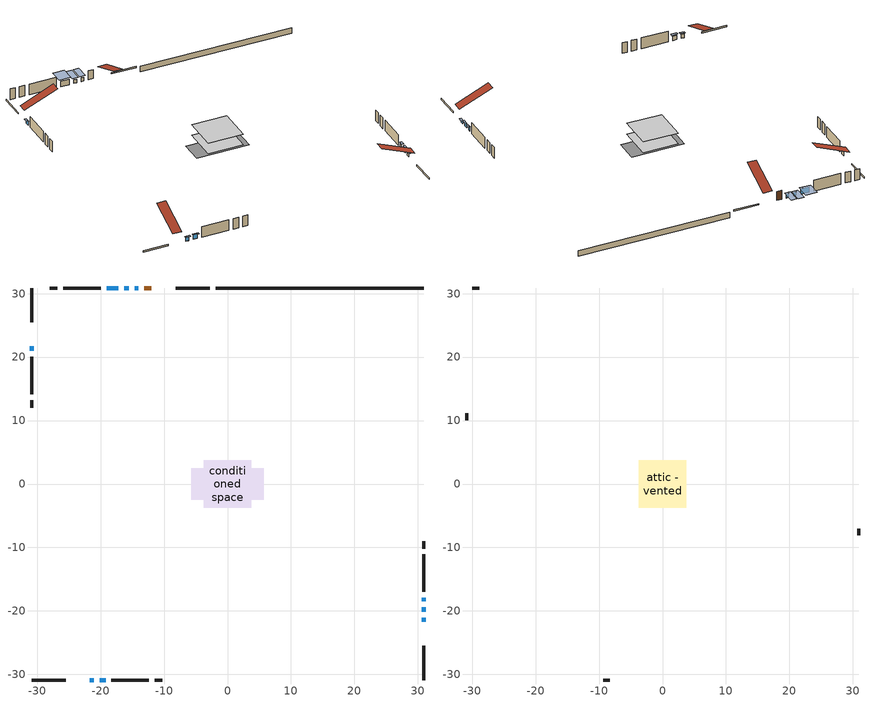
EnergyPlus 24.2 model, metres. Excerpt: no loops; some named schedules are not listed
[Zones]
conditioned space
 floor adiabatic (AdiabaticFloorConstruction): -3.76,-3.76 -3.76,3.76 3.76,3.76 3.76,-3.76 z0.21
 floor foundation (Slab1 construction): -5.7,-2.48 -5.7,2.48 5.7,2.48 5.7,-2.48 z-1.03
 wall outside (RimJoist1 construction): -2.76,30.88 -8.16,30.88 / -30.88,-30.88 -25.48,-30.88 / -30.88,30.88 -30.88,25.48 / 30.88,-30.88 30.88,-25.48 z0.21:0.51
 wall outside (AdiabaticWallConstruction 1): -11.98,30.88 -13.15,30.88 z0.21:2.24
 wall outside (AdiabaticWallConstruction): -14.07,30.88 -14.61,30.88 z0.21:1.1; -30.88,21.67 -30.88,20.96 z0.21:0.97; 30.88,-21.67 30.88,-21.06 z0.21:0.76; 30.88,-20.14 30.88,-19.4 z0.21:1.18; 30.88,-18.47 30.88,-17.94 z0.21:1.15; -15.54,30.88 -16.25,30.88 z0.21:1.03; -17.18,30.88 -19.06,30.88 z0.21:1.45; -21.67,-30.88 -21.06,-30.88 z0.21:1.13; -20.13,-30.88 -19.22,-30.88 z0.21:1.23
 wall outside (Wall1 construction): -19.99,30.88 -25.89,30.88 / -18.29,-30.88 -12.38,-30.88 / -30.88,20.03 -30.88,14.12 / 30.88,-17.01 30.88,-11.1 z0.21:2.65
 wall outside (Wall2 construction): -26.82,30.88 -27.97,30.88 / -11.45,-30.88 -10.3,-30.88 / -30.88,13.19 -30.88,12.04 / 30.88,-10.17 30.88,-9.02 z0.21:2.65
 wall foundation (FoundationWall1 construction): 30.88,30.88 -1.83,30.88 z-1.03:0.21
 window (WindowConstruction 7): -14.08,30.88 -14.61,30.88 z0.21:1.1
 window (WindowConstruction 6): -30.88,21.67 -30.88,20.96 z0.21:0.97
 window (WindowConstruction 8): 30.88,-21.67 30.88,-21.07 z0.21:0.76
 window (WindowConstruction): 30.88,-20.14 30.88,-19.4 z0.21:1.18
 window (WindowConstruction 1): 30.88,-18.47 30.88,-17.94 z0.21:1.15
 window (WindowConstruction 2): -15.54,30.88 -16.25,30.88 z0.21:1.02
 window (WindowConstruction 3): -17.18,30.88 -19.06,30.88 z0.21:1.45
 window (WindowConstruction 4): -21.67,-30.88 -21.06,-30.88 z0.21:1.12
 window (WindowConstruction 5): -20.13,-30.88 -19.22,-30.88 z0.21:1.22
 door (Door): -11.98,30.88 -13.15,30.88 z0.21:2.24
 ceiling adiabatic (AdiabaticFloorConstruction): 3.76,-3.76 3.76,3.76 -3.76,3.76 -3.76,-3.76 z0.21
attic - vented
 floor to conditioned space (Floor1 construction Reversed): -3.76,-3.76 -3.76,3.76 3.76,3.76 3.76,-3.76 z2.65
 wall outside (Wall3 construction): -28.9,30.88 -29.95,30.88 / -9.37,-30.88 -8.32,-30.88 / -30.88,11.11 -30.88,10.06 / 30.88,-8.09 30.88,-7.04 z0.21:2.65
 roof outside (Roof1 construction): -11.05,30.88,2.65 -11.05,23.66,5.66 -9.09,23.66,5.66 -9.09,30.88,2.65; -22.6,-30.88,2.65 -22.6,-23.66,5.66 -24.56,-23.66,5.66 -24.56,-30.88,2.65; -30.88,22.6,2.65 -23.66,22.6,5.66 -23.66,24.56,5.66 -30.88,24.56,2.65; 30.88,-22.6,2.65 23.66,-22.6,5.66 23.66,-24.56,5.66 30.88,-24.56,2.65
shading: -14.91,30.88 -13.78,30.88 -13.78,33.8 -14.91,33.8 z1.4; -30.88,20.76 -30.88,21.87 -31.29,21.87 -31.29,20.76 z1.17; 30.88,-20.87 30.88,-21.87 31.29,-21.87 31.29,-20.87 z0.96; 30.88,-19.2 30.88,-20.34 31.29,-20.34 31.29,-19.2 z1.38; 30.88,-17.74 30.88,-18.67 31.29,-18.67 31.29,-17.74 z1.35; -16.55,30.88 -15.24,30.88 -15.24,33.8 -16.55,33.8 z1.32; -19.35,30.88 -16.88,30.88 -16.88,33.8 -19.35,33.8 z1.75; -20.86,-30.88 -21.87,-30.88 -21.87,-31.29 -20.86,-31.29 z1.33; -19.02,-30.88 -20.33,-30.88 -20.33,-31.29 -19.02,-31.29 z1.43
[Building]
Building 1: Terrain=Suburbs
[Site:Location]
Halifax Intl AP_NS: Latitude {deg}=44.88; Longitude {deg}=-63.51; Time Zone {hr}=-4; Elevation {m}=145; Keep Site Location Information=Yes
[Site:GroundTemperature:Shallow]
3.15511, 1.33576, 1.19006, 2.05344, 5.51939, 8.9692, 11.96, 13.8546, 14.0156, 12.4746, 9.56009, 6.2161
[Site:WaterMainsTemperature]
Calculation Method=Schedule; Temperature Schedule=mains temperature schedule
[Material] Roughness=Rough; Thermal Absorptance=0.9
Name | Thickness {m} | Conductivity {W/m-K} | Density {kg/m3} | Specific Heat {J/kg-K} | Solar Absorptance | Visible Absorptance
asphalt or fiberglass shingles | 0.00635 | 0.162714 | 1121.4 | 1465.45 | 0.4 | 0.4
ceiling stud and cavity | 0.1397 | 0.175524 | 65.682 | 1177.47 | 0.7 | 0.7
concrete 4.0 in. | 0.1016 | 1.803125 | 2242.8 | 837.4 | 0.7 | 0.7
concrete 8.0 in. | 0.2032 | 1.803125 | 2242.8 | 837.4 | 0.7 | 0.7
door material | 0.04445 | 0.0451087 | 512.64 | 1214.23 | 0.7 | 0.7
floor covering | 0.0127 | 0.0433444 | 54.468 | 1339.84 | 0.6 | 0.6
floor rigid ins; wall rigid ins | 0.512978 | 0.029427 | 32.04 | 1214.23 | 0.7 | 0.7
floor stud and cavity | 0.1397 | 1.75129 | 37.0049 | 1207.88 | 0.7 | 0.7
furniture material conditioned space 1 | 0.1524 | 0.115458 | 640.8 | 1214.23 | 0.6 | 0.6
gypsum board | 0.0127 | 0.160291 | 801 | 837.4 | 0.6 | 0.6
osb sheathing 0.5 in. | 0.0127 | 0.115458 | 512.64 | 1214.23 | 0.7 | 0.7
osb sheathing 0.75 in. | 0.01905 | 0.115458 | 512.64 | 1214.23 | 0.7 | 0.7
rim joist stud and cavity | 0.0508 | 0.153904 | 50.32683 | 1063.81 | 0.6 | 0.6
wall stud and cavity | 0.1397 | 0.0864253 | 139.0536 | 1170.24 | 0.7 | 0.7
wall stud and cavity 1 | 0.1397 | 0.103171 | 139.0536 | 1170.24 | 0.7 | 0.7
wall stud and cavity 2 | 0.0889 | 6.1454 | 50.32683 | 1063.81 | 0.6 | 0.6
wall stud and cavity 3 | 0.0889 | 0.380278 | 52.3479 | 1209.89 | 0.7 | 0.7
wall stud and cavity 4 | 0.0889 | 0.391764 | 83.0341 | 1211.67 | 0.7 | 0.7
wood siding | 0.0254 | 0.102417 | 544.68 | 1172.36 | 0.4 | 0.4
wood siding 1 | 0.00254 | 0.102417 | 544.68 | 1172.36 | 0.4 | 0.4
wood siding 2; wood siding 3; wood siding 4 | 0.0254 | 0.102417 | 544.68 | 1172.36 | 0.7 | 0.7
[WindowMaterial:SimpleGlazingSystem]
Name | U-Factor {W/m2-K} | Solar Heat Gain Coefficient
WindowMaterial | 3.026374 | 0.49
WindowMaterial 1 | 3.04227 | 0.45
WindowMaterial 2 | 3.04511 | 0.46
WindowMaterial 3 | 2.99287 | 0.55
WindowMaterial 4 | 3.0383 | 0.46
WindowMaterial 5 | 4.97222 | 0.59
WindowMaterial 6 | 3.05249 | 0.45
WindowMaterial 7 | 2.992306 | 0.59
WindowMaterial 8 | 3.07861 | 0.39
[Construction]
AdiabaticFloorConstruction: floor stud and cavity, floor rigid ins, osb sheathing 0.75 in., floor covering
AdiabaticWallConstruction: wood siding 3, wall rigid ins, wall stud and cavity 3, gypsum board
AdiabaticWallConstruction 1: wood siding 4, wall rigid ins, wall stud and cavity 3, gypsum board
Door: door material
Floor1 construction Reversed: gypsum board, ceiling stud and cavity
FoundationWall1 construction: concrete 8.0 in.
furniture construction conditioned space 1: furniture material conditioned space 1
PartitionWallConstruction: gypsum board, wall stud and cavity 4, gypsum board
RimJoist1 construction: wood siding 2, rim joist stud and cavity
Roof1 construction: asphalt or fiberglass shingles
Slab1 construction: concrete 4.0 in.
Wall1 construction: wood siding, osb sheathing 0.5 in., wall stud and cavity, gypsum board
Wall2 construction: wood siding, osb sheathing 0.5 in., wall stud and cavity 1, gypsum board
Wall3 construction: wood siding 1, wall stud and cavity 2
WindowConstruction: WindowMaterial
WindowConstruction 1: WindowMaterial 1
WindowConstruction 2: WindowMaterial 2
WindowConstruction 3: WindowMaterial 3
WindowConstruction 4: WindowMaterial 4
WindowConstruction 5: WindowMaterial 5
WindowConstruction 6: WindowMaterial 6
WindowConstruction 7: WindowMaterial 7
WindowConstruction 8: WindowMaterial 8
[Zone] Multiplier=1; Part of Total Floor Area=Yes
Name | Volume {m3}
attic - vented | 27.2527
conditioned space | 216.8
[Space]
Name | Zone | Volume {m3}
attic - vented 1 | attic - vented | 27.2527
conditioned space 1 | conditioned space | 216.8
[ZoneInfiltration:EffectiveLeakageArea]
infil attic - vented 1: Zone or Space=attic - vented 1; Schedule=Always On Discrete; Effective Air Leakage Area {cm2}=2025.31; Stack Coefficient=0.000378881; Wind Coefficient=1.31514e-05
[ZoneMixing]
whole house fan mix: Zone or Space=attic - vented; Schedule=Always On Continuous; Design Flow Rate Calculation Method=Flow/Zone; Design Flow Rate {m3/s}=0; Source Zone or Space=conditioned space
[SurfaceProperty:ExposedFoundationPerimeter]
Slab1: Exposed Perimeter Calculation Method=TotalExposedPerimeter; Total Exposed Perimeter {m}=32.717
[InternalMass] Zone or ZoneList=conditioned space; Space or SpaceList=conditioned space 1
Name | Construction | Surface Area {m2}
furniture mass conditioned space 1 | furniture construction conditioned space 1 | 45.2401
partition wall mass | PartitionWallConstruction | 113.1
[Lights]
interior lighting: Zone or ZoneList or Space or SpaceList=conditioned space 1; Schedule=interior lighting schedule; Design Level Calculation Method=LightingLevel; Lighting Level {W}=343.2; Return Air Fraction=0; Fraction Radiant=0.6; Fraction Visible=0.2; Fraction Replaceable=1
[People]
occupants: Zone or ZoneList or Space or SpaceList=conditioned space 1; Number of People Schedule=occupants schedule; Number of People Calculation Method=People; Number of People=3; Fraction Radiant=0.314171; Sensible Heat Fraction=0.56303; Activity Level Schedule=occupants activity schedule; Carbon Dioxide Generation Rate {m3/s-W}=0; Enable ASHRAE 55 Comfort Warnings=No; Mean Radiant Temperature Calculation Type=EnclosureAveraged
[ElectricEquipment] Zone or ZoneList or Space or SpaceList=conditioned space 1; Design Level Calculation Method=EquipmentLevel
Name | Schedule | Design Level {W} | Fraction Latent | Fraction Radiant | Fraction Lost
clothes dryer | clothes dryer schedule | 140.772 | 0.015 | 0.081 | 0.85
clothes washer | clothes washer schedule | 32.1985 | 0.03 | 0.162 | 0.7
cooking range | cooking range schedule | 215.147 | 0.08 | 0.432 | 0.2
dishwasher | dishwasher schedule | 66.8632 | 0.3 | 0.18 | 0.4
fridge | fridge schedule | 72.9452 | 0 | 0.6 | 0
mech vent bath fan 0 | mech vent bath fan 0 schedule | 50.2 | 0 | 0 | 1
mech vent house fan | mech vent house fan schedule | 0 | 0 | 0 | 1
mech vent house fan cfis | mech vent house fan cfis schedule | 0 | 0 | 0 | 0
misc plug loads | misc plug loads schedule | 494.7 | 0.045 | 0.513 | 0.1
whole house fan | Always On Discrete | 0 | 0 | 0 | 1
[OtherEquipment] Zone or ZoneList or Space or SpaceList=conditioned space 1; Design Level Calculation Method=EquipmentLevel
Name | Fuel Type | Schedule | Design Level {W} | Fraction Latent | Fraction Radiant | Fraction Lost
clothes dryer 1 | Electricity | clothes dryer schedule | 0 | 0.015 | 0.081 | 0.85
cooking range 1 | Electricity | cooking range schedule | 0 | 0.08 | 0.432 | 0.2
general water use latent | None | general water use schedule | 62.594 | 1 | 0 | 0
general water use sensible | None | general water use schedule | -61.6891 | 0 | 0.6 | 0
mech vent house fan latent load | None | Always On Discrete | 0 | 1 | 0 | 0
mech vent house fan sensible load | None | Always On Discrete | 0 | 0 | 0 | 0
water heater energy adjustment1 | Electricity | Always On Discrete | 0.01 | 0 | 0 | 1
[ZoneInfiltration:DesignFlowRate] Zone or ZoneList or Space or SpaceList=conditioned space 1; Schedule=Always On Discrete; Design Flow Rate Calculation Method=Flow/Zone; Design Flow Rate {m3/s}=0
infil flow; natural vent flow; whole house fan flow
[AvailabilityManager:Scheduled]
furnace airloop Availability Manager: Schedule=Always On Discrete
[Foundation:Kiva]
Foundation Kiva 1: Initial Indoor Air Temperature {C}=18; Wall Height Above Grade {m}=0.209977; Wall Depth Below Slab {m}=0.2032
[Foundation:Kiva:Settings]
Soil Conductivity {W/m-K}=0.849921; Soil Density {kg/m3}=1842.3; Soil Specific Heat {J/kg-K}=418.7; Ground Solar Absorptivity=0.9; Ground Thermal Absorptivity=0.9; Ground Surface Roughness {m}=0.03; Far-Field Width {m}=40; Deep-Ground Boundary Condition=ZeroFlux; Deep-Ground Depth {m}=40; Minimum Cell Dimension {m}=0.2; Maximum Cell Growth Coefficient=3; Simulation Timestep=Timestep
[Exterior:Lights]
exterior lighting: Schedule=exterior lighting schedule; Design Level {W}=75.6
[EnergyManagementSystem:GlobalVariable]
furnace_airloop_Fan_RTF
infil_program_Qfan
infil_program_Qinf
natural_vent_program_Qnv
natural_vent_program_Qwhf
[EnergyManagementSystem:Sensor]
Name | Output:Variable or Output:Meter Index Key | Output:Variable or Output:Meter
airflow_gain | infil flow | Infiltration Sensible Heat Gain Energy
airflow_gain_1 | natural vent flow | Infiltration Sensible Heat Gain Energy
airflow_gain_2 | whole house fan flow | Infiltration Sensible Heat Gain Energy
airflow_loss | infil flow | Infiltration Sensible Heat Loss Energy
airflow_loss_1 | natural vent flow | Infiltration Sensible Heat Loss Energy
airflow_loss_2 | whole house fan flow | Infiltration Sensible Heat Loss Energy
clg_load_cond |  | Cooling:EnergyTransfer:Zone:CONDITIONED SPACE
clg_sp_s; clg_sp_s_1 | cooling setpoint | Schedule Value
clothes_dryer_exhaust_0_sch_s | clothes dryer exhaust 0 schedule | Schedule Value
cool_season | cooling season schedule | Schedule Value
htg_load_cond |  | Heating:EnergyTransfer:Zone:CONDITIONED SPACE
htg_sp_s; htg_sp_s_1 | heating setpoint | Schedule Value
ig_ee_conv | clothes dryer | Electric Equipment Convective Heating Energy
ig_ee_conv_2 | cooking range | Electric Equipment Convective Heating Energy
ig_ee_conv_4 | fridge | Electric Equipment Convective Heating Energy
ig_ee_conv_5 | misc plug loads | Electric Equipment Convective Heating Energy
ig_ee_conv_6 | whole house fan | Electric Equipment Convective Heating Energy
ig_ee_rad | clothes dryer | Electric Equipment Radiant Heating Energy
ig_ee_rad_2 | cooking range | Electric Equipment Radiant Heating Energy
ig_ee_rad_4 | fridge | Electric Equipment Radiant Heating Energy
ig_ee_rad_5 | misc plug loads | Electric Equipment Radiant Heating Energy
ig_ee_rad_6 | whole house fan | Electric Equipment Radiant Heating Energy
ig_lgt_conv | interior lighting | Lights Convective Heating Energy
ig_lgt_rad | interior lighting | Lights Radiant Heating Energy
ig_lgt_vis | interior lighting | Lights Visible Radiation Heating Energy
ig_oe_conv | clothes dryer 1 | Other Equipment Convective Heating Energy
ig_oe_conv_1 | cooking range 1 | Other Equipment Convective Heating Energy
ig_oe_conv_2 | general water use latent | Other Equipment Convective Heating Energy
ig_oe_conv_3 | general water use sensible | Other Equipment Convective Heating Energy
ig_oe_conv_4 | water heater energy adjustment1 | Other Equipment Convective Heating Energy
ig_oe_rad | clothes dryer 1 | Other Equipment Radiant Heating Energy
ig_oe_rad_1 | cooking range 1 | Other Equipment Radiant Heating Energy
ig_oe_rad_2 | general water use latent | Other Equipment Radiant Heating Energy
ig_oe_rad_3 | general water use sensible | Other Equipment Radiant Heating Energy
ig_oe_rad_4 | water heater energy adjustment1 | Other Equipment Radiant Heating Energy
ig_ppl_conv | occupants | People Convective Heating Energy
ig_ppl_rad | occupants | People Radiant Heating Energy
im_conv | furniture mass conditioned space 1 | Surface Inside Face Convection Heat Gain Energy
im_conv_1 | partition wall mass | Surface Inside Face Convection Heat Gain Energy
im_ig | furniture mass conditioned space 1 | Surface Inside Face Internal Gains Radiation Heat Gain Energy
im_ig_1 | partition wall mass | Surface Inside Face Internal Gains Radiation Heat Gain Energy
im_lgt | furniture mass conditioned space 1 | Surface Inside Face Lights Radiation Heat Gain Energy
im_lgt_1 | partition wall mass | Surface Inside Face Lights Radiation Heat Gain Energy
im_sol | furniture mass conditioned space 1 | Surface Inside Face Solar Radiation Heat Gain Energy
im_sol_1 | partition wall mass | Surface Inside Face Solar Radiation Heat Gain Energy
im_surf | furniture mass conditioned space 1 | Surface Inside Face Net Surface Thermal Radiation Heat Gain Energy
im_surf_1 | partition wall mass | Surface Inside Face Net Surface Thermal Radiation Heat Gain Energy
mech_vent_bath_fan_0_sch_s | mech vent bath fan 0 schedule | Schedule Value
mv_conv | mech vent bath fan 0 | Electric Equipment Convective Heating Energy
mv_conv_1 | mech vent house fan | Electric Equipment Convective Heating Energy
mv_conv_2 | mech vent house fan cfis | Electric Equipment Convective Heating Energy
mv_conv_3 | mech vent house fan latent load | Other Equipment Convective Heating Energy
mv_conv_4 | mech vent house fan sensible load | Other Equipment Convective Heating Energy
mv_rad | mech vent bath fan 0 | Electric Equipment Radiant Heating Energy
mv_rad_1 | mech vent house fan | Electric Equipment Radiant Heating Energy
mv_rad_2 | mech vent house fan cfis | Electric Equipment Radiant Heating Energy
mv_rad_3 | mech vent house fan latent load | Other Equipment Radiant Heating Energy
mv_rad_4 | mech vent house fan sensible load | Other Equipment Radiant Heating Energy
natural_vent_s | natural vent schedule | Schedule Value
out_pb_s |  | Site Outdoor Air Barometric Pressure
out_wt_s |  | Site Outdoor Air Humidity Ratio
site_vw_s |  | Site Wind Speed
ss_back_out | Window1 | Surface Window Shortwave from Zone Back Out Window Heat Transfer Rate
ss_back_out_1 | Window10 | Surface Window Shortwave from Zone Back Out Window Heat Transfer Rate
ss_back_out_2 | Window2 | Surface Window Shortwave from Zone Back Out Window Heat Transfer Rate
ss_back_out_3 | Window3 | Surface Window Shortwave from Zone Back Out Window Heat Transfer Rate
ss_back_out_4 | Window4 | Surface Window Shortwave from Zone Back Out Window Heat Transfer Rate
ss_back_out_5 | Window5 | Surface Window Shortwave from Zone Back Out Window Heat Transfer Rate
ss_back_out_6 | Window6 | Surface Window Shortwave from Zone Back Out Window Heat Transfer Rate
ss_back_out_7 | Window8 | Surface Window Shortwave from Zone Back Out Window Heat Transfer Rate
ss_back_out_8 | Window9 | Surface Window Shortwave from Zone Back Out Window Heat Transfer Rate
ss_conv | Door1 | Surface Inside Face Convection Heat Gain Energy
ss_conv_1 | Window1 | Surface Inside Face Convection Heat Gain Energy
ss_conv_2 | Window10 | Surface Inside Face Convection Heat Gain Energy
ss_conv_3 | Window2 | Surface Inside Face Convection Heat Gain Energy
ss_conv_4 | Window3 | Surface Inside Face Convection Heat Gain Energy
ss_conv_5 | Window4 | Surface Inside Face Convection Heat Gain Energy
ss_conv_6 | Window5 | Surface Inside Face Convection Heat Gain Energy
ss_conv_7 | Window6 | Surface Inside Face Convection Heat Gain Energy
ss_conv_8 | Window8 | Surface Inside Face Convection Heat Gain Energy
ss_conv_9 | Window9 | Surface Inside Face Convection Heat Gain Energy
ss_ig | Door1 | Surface Inside Face Internal Gains Radiation Heat Gain Energy
ss_ig_1 | Window1 | Surface Inside Face Internal Gains Radiation Heat Gain Energy
ss_ig_2 | Window10 | Surface Inside Face Internal Gains Radiation Heat Gain Energy
ss_ig_3 | Window2 | Surface Inside Face Internal Gains Radiation Heat Gain Energy
ss_ig_4 | Window3 | Surface Inside Face Internal Gains Radiation Heat Gain Energy
ss_ig_5 | Window4 | Surface Inside Face Internal Gains Radiation Heat Gain Energy
ss_ig_6 | Window5 | Surface Inside Face Internal Gains Radiation Heat Gain Energy
ss_ig_7 | Window6 | Surface Inside Face Internal Gains Radiation Heat Gain Energy
ss_ig_8 | Window8 | Surface Inside Face Internal Gains Radiation Heat Gain Energy
ss_ig_9 | Window9 | Surface Inside Face Internal Gains Radiation Heat Gain Energy
ss_lgt | Door1 | Surface Inside Face Lights Radiation Heat Gain Energy
ss_sol | Door1 | Surface Inside Face Solar Radiation Heat Gain Energy
ss_surf | Door1 | Surface Inside Face Net Surface Thermal Radiation Heat Gain Energy
ss_surf_1 | Window1 | Surface Inside Face Net Surface Thermal Radiation Heat Gain Energy
ss_surf_2 | Window10 | Surface Inside Face Net Surface Thermal Radiation Heat Gain Energy
ss_surf_3 | Window2 | Surface Inside Face Net Surface Thermal Radiation Heat Gain Energy
ss_surf_4 | Window3 | Surface Inside Face Net Surface Thermal Radiation Heat Gain Energy
ss_surf_5 | Window4 | Surface Inside Face Net Surface Thermal Radiation Heat Gain Energy
ss_surf_6 | Window5 | Surface Inside Face Net Surface Thermal Radiation Heat Gain Energy
ss_surf_7 | Window6 | Surface Inside Face Net Surface Thermal Radiation Heat Gain Energy
ss_surf_8 | Window8 | Surface Inside Face Net Surface Thermal Radiation Heat Gain Energy
ss_surf_9 | Window9 | Surface Inside Face Net Surface Thermal Radiation Heat Gain Energy
ss_trans_in | Window1 | Surface Window Transmitted Solar Radiation Rate
ss_trans_in_1 | Window10 | Surface Window Transmitted Solar Radiation Rate
ss_trans_in_2 | Window2 | Surface Window Transmitted Solar Radiation Rate
ss_trans_in_3 | Window3 | Surface Window Transmitted Solar Radiation Rate
ss_trans_in_4 | Window4 | Surface Window Transmitted Solar Radiation Rate
ss_trans_in_5 | Window5 | Surface Window Transmitted Solar Radiation Rate
ss_trans_in_6 | Window6 | Surface Window Transmitted Solar Radiation Rate
ss_trans_in_7 | Window8 | Surface Window Transmitted Solar Radiation Rate
ss_trans_in_8 | Window9 | Surface Window Transmitted Solar Radiation Rate
ss_trans_out | Window1 | Surface Inside Face Initial Transmitted Diffuse Transmitted Out Window Solar Radiation Rate
ss_trans_out_1 | Window10 | Surface Inside Face Initial Transmitted Diffuse Transmitted Out Window Solar Radiation Rate
ss_trans_out_2 | Window2 | Surface Inside Face Initial Transmitted Diffuse Transmitted Out Window Solar Radiation Rate
ss_trans_out_3 | Window3 | Surface Inside Face Initial Transmitted Diffuse Transmitted Out Window Solar Radiation Rate
ss_trans_out_4 | Window4 | Surface Inside Face Initial Transmitted Diffuse Transmitted Out Window Solar Radiation Rate
ss_trans_out_5 | Window5 | Surface Inside Face Initial Transmitted Diffuse Transmitted Out Window Solar Radiation Rate
ss_trans_out_6 | Window6 | Surface Inside Face Initial Transmitted Diffuse Transmitted Out Window Solar Radiation Rate
ss_trans_out_7 | Window8 | Surface Inside Face Initial Transmitted Diffuse Transmitted Out Window Solar Radiation Rate
ss_trans_out_8 | Window9 | Surface Inside Face Initial Transmitted Diffuse Transmitted Out Window Solar Radiation Rate
s_conv | Floor1 | Surface Inside Face Convection Heat Gain Energy
s_conv_1 | FoundationWall1 | Surface Inside Face Convection Heat Gain Energy
s_conv_10 | Wall1:180 | Surface Inside Face Convection Heat Gain Energy
s_conv_11 | Wall1:270 | Surface Inside Face Convection Heat Gain Energy
s_conv_12 | Wall1:90 | Surface Inside Face Convection Heat Gain Energy
s_conv_13 | Wall2:0 | Surface Inside Face Convection Heat Gain Energy
s_conv_14 | Wall2:180 | Surface Inside Face Convection Heat Gain Energy
s_conv_15 | Wall2:270 | Surface Inside Face Convection Heat Gain Energy
s_conv_16 | Wall2:90 | Surface Inside Face Convection Heat Gain Energy
s_conv_2 | inferred conditioned ceiling | Surface Inside Face Convection Heat Gain Energy
s_conv_3 | inferred conditioned floor | Surface Inside Face Convection Heat Gain Energy
s_conv_4 | RimJoist1:0 | Surface Inside Face Convection Heat Gain Energy
s_conv_5 | RimJoist1:180 | Surface Inside Face Convection Heat Gain Energy
s_conv_6 | RimJoist1:270 | Surface Inside Face Convection Heat Gain Energy
s_conv_7 | RimJoist1:90 | Surface Inside Face Convection Heat Gain Energy
s_conv_8 | Slab1 | Surface Inside Face Convection Heat Gain Energy
s_conv_9 | Wall1:0 | Surface Inside Face Convection Heat Gain Energy
s_ig | Floor1 | Surface Inside Face Internal Gains Radiation Heat Gain Energy
s_ig_1 | FoundationWall1 | Surface Inside Face Internal Gains Radiation Heat Gain Energy
s_ig_10 | Wall1:180 | Surface Inside Face Internal Gains Radiation Heat Gain Energy
s_ig_11 | Wall1:270 | Surface Inside Face Internal Gains Radiation Heat Gain Energy
s_ig_12 | Wall1:90 | Surface Inside Face Internal Gains Radiation Heat Gain Energy
s_ig_13 | Wall2:0 | Surface Inside Face Internal Gains Radiation Heat Gain Energy
s_ig_14 | Wall2:180 | Surface Inside Face Internal Gains Radiation Heat Gain Energy
s_ig_15 | Wall2:270 | Surface Inside Face Internal Gains Radiation Heat Gain Energy
s_ig_16 | Wall2:90 | Surface Inside Face Internal Gains Radiation Heat Gain Energy
s_ig_2 | inferred conditioned ceiling | Surface Inside Face Internal Gains Radiation Heat Gain Energy
s_ig_3 | inferred conditioned floor | Surface Inside Face Internal Gains Radiation Heat Gain Energy
s_ig_4 | RimJoist1:0 | Surface Inside Face Internal Gains Radiation Heat Gain Energy
s_ig_5 | RimJoist1:180 | Surface Inside Face Internal Gains Radiation Heat Gain Energy
s_ig_6 | RimJoist1:270 | Surface Inside Face Internal Gains Radiation Heat Gain Energy
s_ig_7 | RimJoist1:90 | Surface Inside Face Internal Gains Radiation Heat Gain Energy
s_ig_8 | Slab1 | Surface Inside Face Internal Gains Radiation Heat Gain Energy
s_ig_9 | Wall1:0 | Surface Inside Face Internal Gains Radiation Heat Gain Energy
s_lgt | Floor1 | Surface Inside Face Lights Radiation Heat Gain Energy
s_lgt_1 | FoundationWall1 | Surface Inside Face Lights Radiation Heat Gain Energy
s_lgt_10 | Wall1:180 | Surface Inside Face Lights Radiation Heat Gain Energy
s_lgt_11 | Wall1:270 | Surface Inside Face Lights Radiation Heat Gain Energy
s_lgt_12 | Wall1:90 | Surface Inside Face Lights Radiation Heat Gain Energy
s_lgt_13 | Wall2:0 | Surface Inside Face Lights Radiation Heat Gain Energy
s_lgt_14 | Wall2:180 | Surface Inside Face Lights Radiation Heat Gain Energy
s_lgt_15 | Wall2:270 | Surface Inside Face Lights Radiation Heat Gain Energy
s_lgt_16 | Wall2:90 | Surface Inside Face Lights Radiation Heat Gain Energy
s_lgt_2 | inferred conditioned ceiling | Surface Inside Face Lights Radiation Heat Gain Energy
